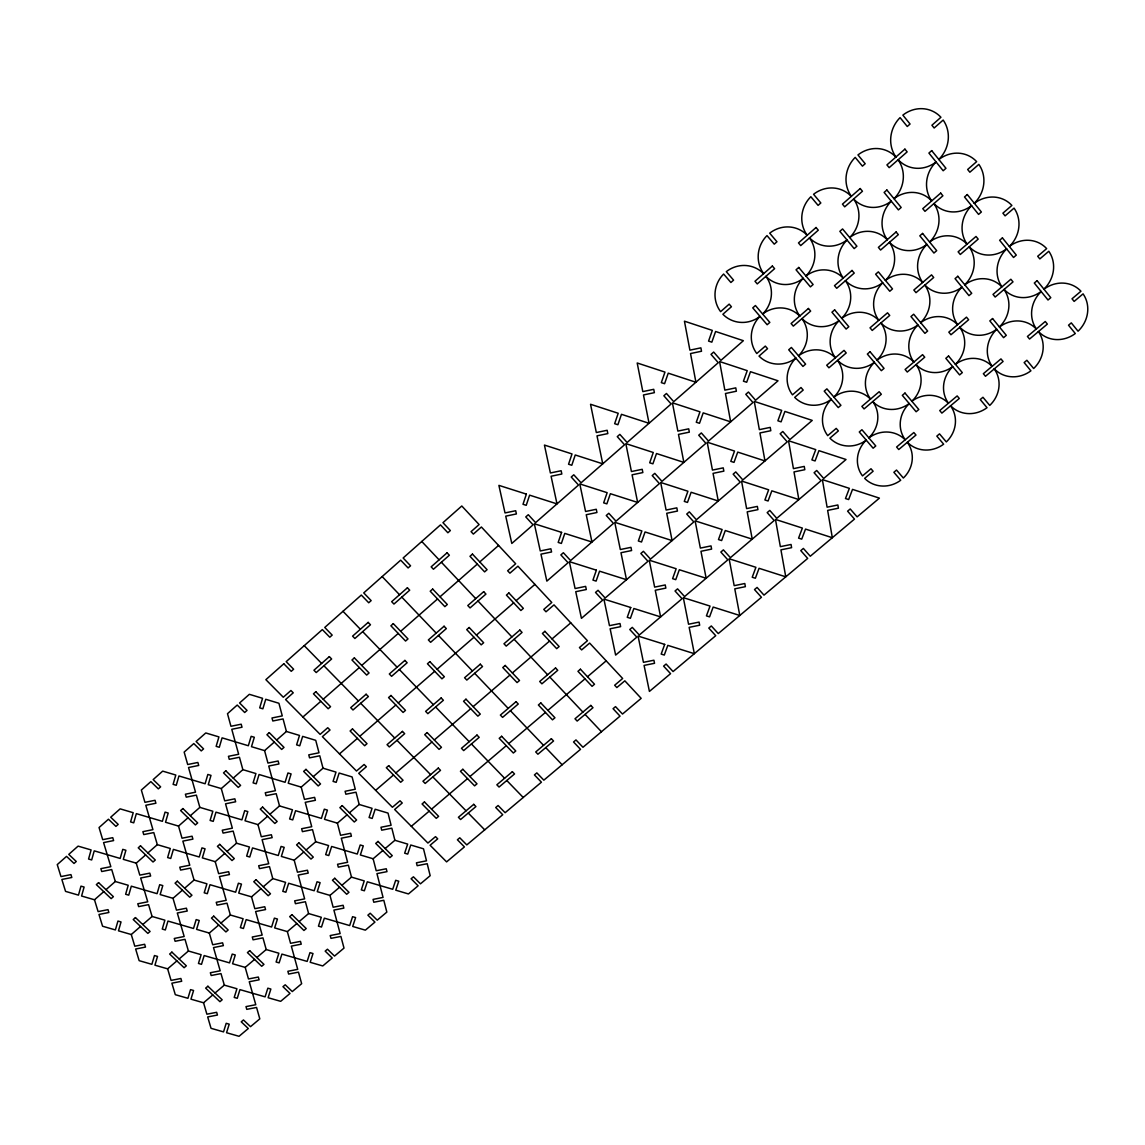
<?xml version="1.0" encoding="UTF-8"?>
<svg xmlns="http://www.w3.org/2000/svg" width="1145" height="1145" viewBox="0 0 1145 1145"><rect width="100%" height="100%" fill="white"/><g stroke="black" fill="none" stroke-linecap="round" stroke-linejoin="round"><path stroke-width="1.5" d="M218.695 925.017L209.32 933.06L196.582 929.368L199.244 920.494L196.181 919.592L193.505 928.481L167.957 921.067L165.338 929.955L162.261 929.053L164.88 920.179L152.085 916.472L148.578 904.65L138.645 906.611L137.786 903.763L147.734 901.802L140.663 878L150.639 876.025L149.795 873.148L139.804 875.124L136.255 863.144L123.302 859.351L125.893 850.263L122.773 849.347L120.182 858.449L94.233 850.849L91.686 859.938L88.566 859.036L91.099 849.933L78.089 846.126L68.772 854.385L76.257 861.484L74.024 863.459L66.539 856.374L57.25 864.604L60.971 876.583L70.933 874.608L71.82 877.485L61.859 879.46L65.551 891.382L78.475 895.132L80.98 886.144L84.1 887.046L81.581 896.034L94.491 899.77L103.766 891.64M105.998 889.679L115.301 881.507L128.211 885.271L125.635 894.259L128.741 895.161L131.317 886.173L157.065 893.672L159.699 884.684L162.79 885.586L160.157 894.574L173.009 898.31L182.384 890.18M136.255 863.144L145.644 854.914M147.905 852.925L157.323 844.666L170.276 848.474L167.628 857.562L170.734 858.478L173.396 849.39L199.244 856.99L201.949 847.887L205.055 848.803L202.35 857.891L215.231 861.684L224.721 853.454M115.301 881.507L111.709 869.556L101.719 871.531L100.846 868.654L110.836 866.665L103.58 842.591L113.613 840.587L112.74 837.668L102.707 839.671L99.057 827.549L108.446 819.219L115.917 826.389L118.193 824.386L110.707 817.215L120.139 808.857L133.206 812.707L130.587 821.91L133.722 822.84L136.341 813.637L162.39 821.323L165.066 812.12L168.2 813.05L165.524 822.253L178.52 826.089L188.023 817.759M190.313 815.741L199.845 807.382L212.841 811.247L210.108 820.45L213.228 821.366L215.976 812.163L241.91 819.863L244.701 810.66L247.821 811.576L245.03 820.779L257.969 824.615L267.572 816.285M157.323 844.666L153.788 832.572L143.74 834.576L142.882 831.656L152.929 829.653L145.801 805.264L155.906 803.246L155.047 800.298L144.943 802.33L141.35 790.05L150.868 781.62L158.325 788.876L160.629 786.858L153.158 779.588L162.69 771.129L175.8 775.036L173.11 784.354L176.258 785.284L178.949 775.966L205.112 783.767L207.846 774.449L210.995 775.38L208.247 784.697L221.286 788.576L230.904 780.146M233.222 778.113L242.869 769.655L255.922 773.562L253.102 782.879L256.237 783.81L259.056 774.507L285.091 782.293L287.953 772.975L291.088 773.92L288.211 783.223L301.207 787.116L310.925 778.686M199.845 807.382L196.367 795.131L186.249 797.163L185.404 794.215L195.523 792.183L188.539 767.508L198.715 765.461L197.87 762.47L187.694 764.516L184.159 752.093L193.791 743.563L201.248 750.92L203.567 748.873L196.11 741.516L205.771 732.957L218.924 736.908L216.147 746.34L219.296 747.284L222.087 737.852L248.336 745.738L251.156 736.321L254.319 737.265L251.485 746.697L264.581 750.619L274.299 742.089M276.646 740.042L286.407 731.483L299.503 735.433L296.612 744.865L299.747 745.81L302.652 736.378L315.734 740.328L318.997 752.795L308.764 754.856L309.551 757.847L319.77 755.786L323.019 768.195L336 772.102L333.066 781.405L336.186 782.35L339.135 773.032L352.102 776.925L355.265 789.249L345.089 791.281L345.862 794.229L356.023 792.197L359.172 804.463L372.053 808.313L369.091 817.516L372.182 818.446L375.159 809.243L388.026 813.093L391.089 825.259L380.97 827.262L381.714 830.182L391.833 828.178L394.896 840.287L407.677 844.094L404.657 853.182L407.734 854.098L410.754 845.01L423.507 848.803L426.498 860.825L416.422 862.815L417.152 865.692L427.214 863.716L430.176 875.682L420.458 883.84L413.431 876.812L411.098 878.787L418.125 885.801L408.45 893.944L395.769 890.195L398.746 881.221L395.683 880.305L392.706 889.293L367.302 881.793L364.368 890.781L361.305 889.88L364.239 880.891L351.501 877.127L341.883 885.3M302.91 717.013L320.829 701.298M323.205 699.223L359.33 667.549M361.72 665.431L398.231 633.428M400.664 631.296L437.562 598.949M440.009 596.803L477.293 564.099M479.784 561.923L498.576 545.435M94.491 899.77L98.098 911.606L108.016 909.645L108.875 912.493L98.971 914.454L102.578 926.233L115.387 929.926L117.949 921.052L121.026 921.94L118.479 930.828L131.274 934.52L140.549 926.477M142.781 924.53L152.085 916.472M184.646 888.219L194.063 880.047L206.916 883.811L204.211 892.799L207.302 893.701L210.007 884.713L235.641 892.213L238.389 883.224L241.466 884.126L238.718 893.114L251.514 896.85L260.988 888.72M227.011 851.465L236.543 843.207L249.438 847.014L246.662 856.102L249.753 857.018L252.53 847.93L278.264 855.515L281.083 846.427L284.189 847.343L281.355 856.431L294.193 860.224L303.783 851.994M269.876 814.281L279.523 805.923L292.462 809.773L289.613 818.976L292.719 819.906L295.582 810.703L321.401 818.389L324.307 809.186L327.413 810.116L324.507 819.319L337.389 823.155L347.092 814.825M313.258 776.653L323.019 768.195M339.492 753.897L357.383 738.368M359.759 736.321L395.841 705.019M398.245 702.944L434.699 671.313M437.118 669.21L473.973 637.25M476.42 635.117L513.661 602.828M516.137 600.681L534.901 584.394M131.274 934.52L134.795 946.214L144.656 944.281L145.501 947.087L135.64 949.019L139.146 960.669L151.87 964.319L154.46 955.545L157.523 956.418L154.933 965.192L167.628 968.842L176.888 960.898M179.121 958.98L188.41 951.008L201.119 954.672L198.457 963.446L201.506 964.333L204.168 955.56L229.515 962.873L232.22 954.086L235.269 954.973L232.564 963.746L245.202 967.396L254.562 959.438M220.956 923.085L230.36 915.012L243.098 918.719L240.364 927.607L243.427 928.495L246.175 919.621L271.608 927.021L274.385 918.147L277.448 919.034L274.657 927.908L287.352 931.601L296.827 923.557M263.278 886.76L272.782 878.587L285.577 882.351L282.772 891.34L285.849 892.241L288.654 883.253L314.188 890.753L317.05 881.764L320.113 882.666L317.251 891.654L329.989 895.404L339.564 887.26M306.101 850.005L315.719 841.747L328.572 845.554L325.667 854.642L328.758 855.558L331.649 846.47L357.269 854.055L360.217 844.967L363.294 845.883L360.346 854.971L373.127 858.764L382.831 850.535M349.425 812.821L359.172 804.463M375.632 790.336L393.508 774.993M395.869 772.961L431.908 742.032M434.298 739.971L470.709 708.726M473.128 706.651L509.926 675.078M512.373 672.974L549.557 641.057M552.033 638.939L570.768 622.851M167.628 968.842L171.063 980.406L180.881 978.488L181.697 981.265L171.879 983.183L175.299 994.69L187.923 998.297L190.542 989.624L193.577 990.497L190.957 999.17L203.552 1002.777L212.798 994.919M215.031 993.016L224.32 985.129L236.929 988.75L234.224 997.438L237.258 998.297L239.949 989.624L265.096 996.851L267.844 988.178L270.864 989.051L268.116 997.724L280.668 1001.331L290.014 993.459L282.958 986.689L285.219 984.8L292.276 991.57L301.65 983.684L298.487 972.148L288.626 974.066L287.867 971.289L297.714 969.357L291.331 946.113L301.235 944.181L300.477 941.376L290.558 943.308L287.352 931.601M256.823 957.535L266.212 949.548L278.865 953.227L276.102 962L279.137 962.873L281.913 954.1L307.146 961.414L309.966 952.64L313 953.527L310.18 962.301L322.761 965.951L332.222 957.993L325.18 951.137L327.456 949.219L334.512 956.075L344.001 948.103L340.895 936.424L330.977 938.356L330.218 935.551L340.151 933.604L333.896 910.089L343.858 908.128L343.114 905.28L333.138 907.241L329.989 895.404M299.103 921.625L308.606 913.553L321.301 917.274L318.453 926.148L321.502 927.035L324.35 918.161L349.683 925.575L352.574 916.687L355.623 917.574L352.717 926.462L365.355 930.155L374.93 922.111L367.889 915.17L370.193 913.223L377.235 920.165L386.838 912.107L383.804 900.285L373.8 902.246L373.07 899.397L383.06 897.422L376.948 873.621L386.996 871.646L386.251 868.769L376.204 870.744L373.127 858.764M385.164 848.545L394.896 840.287M411.327 826.318L429.175 811.161M431.55 809.157L467.532 778.586M469.922 776.568L506.29 745.681M508.695 743.635L545.435 712.433M547.882 710.358L585.009 678.828M587.485 676.738L606.192 660.837M304.226 645.665L321.63 663.427M323.92 665.775L358.414 700.969M360.675 703.273L394.739 738.038M396.971 740.314L430.62 774.65M432.824 776.911L466.058 810.817M468.248 813.05L484.707 829.839M342.985 611.301L360.374 629.263M362.664 631.625L397.1 667.206M399.362 669.539L433.382 704.676M435.615 706.995L469.207 741.688M471.425 743.978L504.601 778.256M506.777 780.504L523.222 797.478M382.158 576.579L399.533 594.727M401.809 597.132L436.202 633.099M438.463 635.461L472.427 670.97M474.66 673.303L508.208 708.397M510.412 710.702L543.546 745.338M545.721 747.613L562.138 764.774M421.761 541.47L439.093 559.833M441.383 562.252L475.733 598.62M477.98 601.01L511.901 636.921M514.119 639.268L547.611 674.734M549.815 677.067L582.891 712.09M585.066 714.394L601.44 731.741M173.009 898.31L176.473 910.146L186.406 908.2L187.236 911.034L177.303 912.994L184.173 936.51L174.283 938.456L175.113 941.276L185.003 939.329L188.41 951.008M203.552 1002.777L206.887 1014.198L216.663 1012.309L217.45 1015.043L207.689 1016.946L211.023 1028.31L223.533 1031.888L226.195 1023.301L229.215 1024.174L226.553 1032.733L239.047 1036.297L248.293 1028.525L241.237 1021.841L243.456 1019.966L250.526 1026.664L259.8 1018.864L256.566 1007.457L246.776 1009.36L245.989 1006.612L255.779 1004.709L249.266 981.737L259.099 979.819L258.326 977.043L248.479 978.961L245.202 967.396M178.52 826.089L182.012 838.212L192.074 836.208L192.904 839.128L182.856 841.117L189.784 865.205L179.779 867.194L180.609 870.071L190.614 868.096L194.063 880.047M209.32 933.06L212.698 944.768L222.574 942.822L223.375 945.627L213.5 947.573L220.198 970.817L210.351 972.735L211.167 975.511L220.999 973.593L224.32 985.129M215.231 861.684L218.638 873.664L228.642 871.688L229.444 874.565L219.454 876.54L226.195 900.342L216.233 902.303L217.049 905.151L227.011 903.19L230.36 915.012M221.286 788.576L224.721 800.856L234.84 798.824L235.655 801.772L225.536 803.804L232.349 828.178L222.259 830.197L223.089 833.102L233.165 831.098L236.543 843.207M251.514 896.85L254.82 908.701L264.767 906.74L265.554 909.574L255.607 911.534L262.176 935.064L252.272 936.996L253.059 939.816L262.964 937.869L266.212 949.548M242.869 769.655L239.462 757.26L229.258 759.307L228.442 756.315L238.647 754.269L231.777 729.293L242.024 727.218L241.194 724.198L230.947 726.273L227.497 713.693L237.23 705.048L244.686 712.505L247.034 710.415L239.577 702.973L249.352 694.314L262.563 698.307L259.7 707.853L262.863 708.812L265.74 699.28L278.922 703.273L282.271 715.897L271.995 717.972L272.811 720.992L283.073 718.917L286.407 731.483M257.969 824.615L261.289 836.752L271.365 834.748L272.166 837.653L262.09 839.657L268.717 863.745L258.684 865.734L259.486 868.611L269.504 866.636L272.782 878.587M264.581 750.619L267.93 763.057L278.135 761.01L278.936 763.987L268.746 766.034L275.415 790.708L265.254 792.741L266.055 795.703L276.203 793.671L279.523 805.923M294.193 860.224L297.428 872.204L307.461 870.229L308.234 873.105L298.215 875.081L304.642 898.882L294.666 900.843L295.439 903.706L305.414 901.73L308.606 913.553M301.207 787.116L304.47 799.396L314.617 797.364L315.39 800.312L305.243 802.33L311.726 826.719L301.636 828.722L302.409 831.642L312.513 829.638L315.719 841.747M337.389 823.155L340.552 835.292L350.656 833.288L351.415 836.193L341.31 838.197L347.608 862.285L337.56 864.275L338.319 867.151L348.366 865.176L351.501 877.127M907.284 442.313A27.995 26.492 -36.5 0 1 903.348 478.023L896.521 470.065L893.873 472.284L900.7 480.256A27.995 26.492 -36.5 0 1 864.647 478.381L873.12 471.239L870.987 468.749L862.5 475.905A27.995 26.492 -36.5 0 1 866.221 440.167A28.167 26.836 -39.1 0 1 829.896 438.149L838.383 430.906L836.208 428.387L827.721 435.644A28.167 26.836 -39.1 0 1 831.27 399.433M831.241 399.319A28.353 27.194 -42.6 0 1 794.687 397.387L803.189 390.059L800.999 387.511L792.483 394.853A28.353 27.194 -42.6 0 1 795.861 358.185M835.306 357.827A28.353 27.194 -42.6 0 0 798.523 355.866L805.608 364.124L802.946 366.429L788.719 349.783L791.395 347.465L798.494 355.751A28.553 27.537 -47.4 0 0 801.915 318.639M795.832 358.056A28.553 27.537 -47.4 0 1 759.02 356.095L767.536 348.667L765.318 346.091L756.788 353.519A28.553 27.537 -47.4 0 1 759.979 316.378A28.768 27.866 -53.6 0 1 722.881 314.26L731.426 306.745L729.165 304.126L720.62 311.655A28.768 27.866 -53.6 0 1 723.626 274.027L730.896 282.5L733.573 280.139L726.302 271.651A28.768 27.866 -53.6 0 1 763.6 273.684M799.697 316.034A28.553 27.537 -47.4 0 0 762.642 314.031L755.428 305.529L752.752 307.876L767.15 324.736L769.826 322.403L762.642 314.031A28.768 27.866 -53.6 0 0 765.862 276.317A29.126 27.995 -56.2 0 0 803.232 278.307A28.897 27.666 -50.7 0 0 799.811 315.991M809.443 237.902A29.126 27.995 -56.2 0 1 805.937 275.931M763.729 273.641A29.126 27.995 -56.2 0 1 766.993 235.584L774.249 244.157L776.954 241.767L769.698 233.179A29.126 27.995 -56.2 0 1 807.196 235.24A29.498 28.11 -57.9 0 1 810.846 196.711L818.088 205.384L820.822 202.966L813.58 194.278A29.498 28.11 -57.9 0 1 851.265 196.367M809.558 237.874A29.498 28.11 -57.9 0 0 846.999 239.935L839.843 231.347L842.563 228.943L856.904 246.218L854.17 248.608L847.028 240.049A29.255 27.795 -53.1 0 0 843.307 278.049M895.848 157.051A29.87 28.224 -59 0 0 857.963 154.933L865.191 163.721L862.428 166.154L855.2 157.38A29.87 28.224 -59 0 0 851.393 196.339M898.081 159.785A29.87 28.224 -59 0 1 894.03 198.686A29.613 27.909 -54.9 0 1 931.658 200.89A29.985 28.038 -56.2 0 1 936.052 161.989A30.257 28.353 -59.9 0 1 898.21 159.756M891.268 201.119A29.87 28.224 -59 0 1 853.626 199.03A29.498 28.11 -57.9 0 1 849.733 237.53A29.255 27.795 -53.1 0 1 887.175 239.706M938.828 159.413A30.257 28.353 -59.9 0 0 943.165 120.053L934.148 127.997L931.915 125.234L940.932 117.277A30.257 28.353 -59.9 0 0 902.861 115.13L910.06 124.018L907.269 126.494L900.07 117.62A30.257 28.353 -59.9 0 0 895.962 157.022M845.411 280.711A28.897 27.666 -50.7 0 1 841.718 318.253M839.027 320.586A28.897 27.666 -50.7 0 1 802.03 318.596M805.951 276.059A28.897 27.666 -50.7 0 1 843.192 278.078M889.393 242.368A29.255 27.795 -53.1 0 1 885.428 280.339M845.525 280.682A29.255 27.795 -53.1 0 0 882.709 282.7L875.639 274.227L878.358 271.866L892.499 288.912L889.779 291.259L882.723 282.815A29.026 27.466 -49 0 0 878.83 320.328M933.862 203.595A29.613 27.909 -54.9 0 1 929.625 241.996A29.369 27.58 -51.1 0 1 966.995 244.157M926.877 244.386A29.613 27.909 -54.9 0 1 889.508 242.339M887.289 239.677A29.613 27.909 -54.9 0 1 891.297 201.234M938.843 159.541A29.985 28.038 -56.2 0 1 976.642 161.645L967.654 169.489L969.858 172.222L978.846 164.379A29.985 28.038 -56.2 0 1 974.323 203.223M971.547 205.642A29.985 28.038 -56.2 0 1 933.991 203.567M877.041 360.017A28.682 27.323 -46.3 0 0 880.906 322.962L889.722 315.433L887.532 312.814L870.028 327.842L872.218 330.447L880.906 322.962A29.026 27.466 -49 0 0 917.932 324.908L910.962 316.55L913.681 314.217L927.636 331.034L924.917 333.367L917.961 325.037A28.811 27.122 -45.6 0 0 913.896 362.049L905.108 369.477L907.269 372.039L924.731 357.211L922.569 354.649L913.896 362.049A28.482 26.979 -42.7 0 0 877.056 360.131M874.351 362.321A28.682 27.323 -46.3 0 1 837.61 360.36L846.212 352.946L844.022 350.37L826.719 365.226L828.908 367.803L837.496 360.403A28.353 27.194 -42.6 0 1 833.903 397.043L826.89 388.856L824.228 391.146L838.254 407.577L840.917 405.301L833.918 397.158A28.167 26.836 -39.1 0 1 870.458 399.075L861.884 406.389L864.06 408.922L881.321 394.266L879.16 391.719L870.572 399.047A28.482 26.979 -42.7 0 1 874.379 362.435M835.421 357.798A28.682 27.323 -46.3 0 1 839.056 320.714M841.747 318.367A28.682 27.323 -46.3 0 1 878.716 320.357M920.652 322.575A29.026 27.466 -49 0 0 924.788 285.105L916.014 292.676L913.839 290.043L931.529 274.857L933.705 277.491L924.917 285.076A29.369 27.58 -51.1 0 0 962.015 287.094A29.155 27.251 -47.9 0 0 957.692 324.65L966.466 317.151L968.627 319.756L950.965 334.755L948.819 332.164L957.578 324.679A28.811 27.122 -45.6 0 0 920.68 322.69M885.457 280.453A29.026 27.466 -49 0 1 922.612 282.471M964.763 284.733A29.369 27.58 -51.1 0 0 969.171 246.819L960.297 254.476L958.122 251.828L976.012 236.457L978.188 239.119L969.285 246.79A29.741 27.709 -52.8 0 0 1006.584 248.837M922.727 282.443A29.369 27.58 -51.1 0 1 926.892 244.515M967.11 244.128A29.741 27.709 -52.8 0 1 971.561 205.756M974.352 203.338A29.741 27.709 -52.8 0 1 1011.879 205.427L1002.905 213.17L1005.081 215.861L1014.055 208.118A29.741 27.709 -52.8 0 1 1009.36 246.447A29.498 27.38 -49.7 0 1 1046.644 248.608L1037.699 256.265L1039.832 258.913L1048.791 251.27A29.498 27.38 -49.7 0 1 1043.925 289.112M909.216 403.512A28.482 26.979 -42.7 0 1 872.733 401.594A28.167 26.836 -39.1 0 1 868.84 437.791L861.927 429.719L859.28 431.98L873.12 448.21L875.768 445.963L868.869 437.905A27.995 26.492 -36.5 0 1 905.151 439.809L896.607 447.022L898.739 449.527L915.971 435.043L913.839 432.538L905.266 439.78A28.296 26.636 -39.8 0 1 909.244 403.627M959.725 327.284A28.811 27.122 -45.6 0 1 955.431 364.267M1004.008 289.485A29.155 27.251 -47.9 0 1 999.428 326.897M996.694 329.23A29.155 27.251 -47.9 0 1 959.853 327.241M964.777 284.847A29.155 27.251 -47.9 0 1 1001.861 286.865L993.016 294.422L995.162 297.042L1013.01 281.885L1010.863 279.251L1001.99 286.822A29.498 27.38 -49.7 0 1 1006.598 248.952M1041.163 291.46A29.498 27.38 -49.7 0 1 1004.136 289.456M950.507 405.802A28.296 26.636 -39.8 0 1 946.314 441.927L939.501 433.869L936.825 436.116L943.637 444.174A28.296 26.636 -39.8 0 1 907.398 442.285M994.218 368.905A28.611 26.779 -42.7 0 1 989.738 405.416L982.954 397.272L980.234 399.548L987.033 407.692A28.611 26.779 -42.7 0 1 950.636 405.774M955.445 364.382A28.611 26.779 -42.7 0 1 992.085 366.343L983.355 373.714L985.473 376.276L1003.092 361.476L1000.959 358.9L992.2 366.314A28.94 26.922 -45 0 1 996.708 329.345M1038.4 331.592A28.94 26.922 -45 0 1 1033.649 368.518L1026.879 360.274L1024.145 362.579L1030.915 370.823A28.94 26.922 -45 0 1 994.332 368.876M999.456 327.012A28.94 26.922 -45 0 1 1036.268 329.001L1027.437 336.458L1029.555 339.049L1047.36 324.078L1045.256 321.487L1036.397 328.958A29.283 27.051 -47 0 1 1041.177 291.589M1038.515 331.549A29.283 27.051 -47 0 0 1075.284 333.538L1068.528 325.209L1071.291 322.876L1078.046 331.206A29.283 27.051 -47 0 0 1083.07 293.864L1074.139 301.407L1072.021 298.788L1080.952 291.231A29.283 27.051 -47 0 0 1043.954 289.227M526.371 494.125L523.007 504.287L526.228 505.317L529.605 495.155L557 503.886L551.088 476.248L561.837 474.016L561.15 470.738L550.387 472.971L544.433 445.061L572.013 453.935L568.55 464.226L571.784 465.271L575.248 454.98L602.742 463.825L597.003 435.844L607.823 433.597L607.151 430.277L596.33 432.538L590.534 404.271L618.214 413.273L614.65 423.693L617.899 424.738L621.463 414.318L649.043 423.292L643.476 394.953L654.382 392.663L653.738 389.314L642.817 391.604L637.192 362.979L664.973 372.096L661.323 382.645L664.572 383.704L668.236 373.17L695.917 382.244L690.521 353.547L701.513 351.243L700.883 347.851L689.891 350.155L684.438 321.173L712.319 330.404L708.569 341.095L711.832 342.169L715.596 331.492L743.377 340.695L720.892 360.374L713.664 352.059L711.016 354.377L718.258 362.693L673.718 401.68L666.462 393.479L663.857 395.769L671.113 403.97L627.116 442.485L619.846 434.384L617.269 436.646L624.54 444.747L581.073 482.804L573.788 474.803L571.24 477.036L578.526 485.036L535.588 522.635L528.289 514.72L525.77 516.925L533.069 524.825L511.801 543.46L505.732 516.152L516.395 513.948L515.694 510.727L505.017 512.931L498.891 485.365L526.371 494.125M561.594 532.382L558.188 542.429L561.379 543.446L564.786 533.398L591.965 542.029L586.24 514.72L596.946 512.516L596.273 509.282L585.567 511.486L579.799 483.92L607.151 492.679L603.658 502.855L606.864 503.872L610.371 493.71L637.636 502.44L632.083 474.803L642.86 472.57L642.202 469.307L631.425 471.54L625.828 443.616L653.28 452.49L649.687 462.795L652.908 463.825L656.5 453.534L683.866 462.394L678.484 434.399L689.333 432.152L688.703 428.831L677.854 431.092L672.416 402.825L699.967 411.814L696.274 422.247L699.509 423.292L703.202 412.873L730.667 421.847L725.458 393.508L736.378 391.218L735.777 387.869L724.842 390.144L719.575 361.534L747.227 370.651L743.434 381.199L746.683 382.258L750.476 371.71L778.028 380.798L755.585 400.235L748.444 392.034L745.81 394.324L752.952 402.525L708.497 441.054L701.327 432.939L698.736 435.2L705.892 443.301L661.967 481.358L654.783 473.357L652.221 475.59L659.405 483.591L615.996 521.19L608.811 513.289L606.263 515.493L613.462 523.394L570.582 560.549L563.369 552.734L560.864 554.91L568.077 562.725L546.838 581.13L540.955 554.151L551.575 551.976L550.874 548.784L540.268 550.96L534.329 523.737L561.594 532.382M596.373 570.181L592.938 580.1L596.116 581.102L599.551 571.183L626.501 579.699L620.976 552.72L631.611 550.545L630.967 547.353L620.318 549.528L614.736 522.292L641.873 530.951L638.337 540.998L641.529 542L645.064 531.967L672.101 540.583L666.733 513.275L677.454 511.071L676.824 507.85L666.104 510.055L660.679 482.474L687.916 491.234L684.295 501.41L687.487 502.44L691.122 492.264L718.258 501.009L713.063 473.357L723.855 471.139L723.239 467.861L712.448 470.094L707.195 442.17L734.518 451.058L730.796 461.349L734.002 462.394L737.738 452.103L764.975 460.948L759.937 432.953L770.814 430.706L770.227 427.386L759.35 429.647L754.269 401.38L781.691 410.382L777.884 420.802L781.09 421.847L784.912 411.427L812.249 420.401L789.85 439.608L782.794 431.493L780.16 433.755L787.23 441.856L742.833 479.927L735.763 471.912L733.172 474.144L740.243 482.145L696.389 519.758L689.304 511.844L686.742 514.048L693.827 521.948L650.503 559.118L643.404 551.303L640.856 553.479L647.97 561.279L605.161 598.005L598.033 590.29L595.529 592.437L602.656 600.152L581.445 618.343L575.749 591.693L586.312 589.532L585.639 586.383L575.076 588.544L569.337 561.637L596.373 570.181M630.738 607.508L627.26 617.312L630.408 618.3L633.886 608.496L660.622 616.912L655.269 590.262L665.86 588.101L665.231 584.952L654.639 587.113L649.244 560.191L676.151 568.736L672.602 578.669L675.75 579.671L679.314 569.752L706.15 578.268L700.969 551.289L711.617 549.099L711.016 545.907L700.354 548.097L695.115 520.861L722.123 529.505L718.473 539.553L721.636 540.569L725.3 530.521L752.222 539.152L747.198 511.844L757.947 509.639L757.346 506.405L746.612 508.609L741.545 481.029L768.653 489.802L764.903 499.964L768.08 500.995L771.83 490.833L798.852 499.563L794 471.926L804.821 469.693L804.248 466.416L793.428 468.648L788.533 440.739L815.741 449.613L811.891 459.904L815.083 460.948L818.933 450.658L846.04 459.503L823.684 478.481L816.714 470.481L814.095 472.713L821.065 480.714L776.768 518.313L769.784 510.412L767.179 512.616L774.177 520.517L730.395 557.672L723.397 549.872L720.835 552.047L727.834 559.848L684.581 596.574L677.568 588.859L675.035 591.006L682.062 598.72L639.311 635.003L632.283 627.374L629.779 629.507L636.82 637.121L615.638 655.097L610.128 628.777L620.633 626.644L619.989 623.524L609.469 625.657L603.902 599.078L630.738 607.508M664.687 644.392L661.18 654.081L664.3 655.054L667.807 645.365L694.342 653.681L689.161 627.345L699.681 625.213L699.08 622.093L688.546 624.225L683.322 597.647L710.029 606.077L706.436 615.881L709.571 616.869L713.163 607.065L739.784 615.48L734.775 588.831L745.381 586.669L744.794 583.521L734.174 585.667L729.122 558.76L755.915 567.305L752.236 577.237L755.371 578.239L759.063 568.306L785.771 576.822L780.933 549.843L791.61 547.668L791.052 544.476L780.36 546.652L775.466 519.415L802.359 528.074L798.58 538.121L801.729 539.138L805.522 529.09L832.315 537.721L827.649 510.398L838.412 508.194L837.854 504.974L827.091 507.178L822.382 479.598L849.361 488.357L845.482 498.533L848.645 499.563L852.524 489.387L879.417 498.132L857.104 516.882L850.22 508.967L847.601 511.171L854.485 519.086L810.274 556.241L803.375 548.426L800.784 550.616L807.683 558.417L763.987 595.142L757.074 587.428L754.512 589.575L761.439 597.289L718.258 633.571L711.317 625.957L708.798 628.075L715.725 635.69L673.06 671.557L666.104 664.028L663.613 666.132L670.569 673.661L649.415 691.423L644.077 665.402L654.539 663.298L653.909 660.221L643.447 662.325L638.066 636.062L664.687 644.392M283.803 663.771L265.869 679.672L283.302 697.248L290.93 690.507L293.234 692.825L285.592 699.552L320.128 734.374L327.742 727.719L330.018 730.009L322.389 736.65L356.496 771.043L364.11 764.474L366.357 766.735L358.743 773.304L392.42 807.268L400.034 800.77L402.238 803.003L394.639 809.501L427.915 843.049L435.515 836.637L437.705 838.841L430.105 845.253L446.593 861.884L464.426 846.899L457.413 839.786L459.775 837.796L466.788 844.91L502.727 814.71L495.713 807.526L498.104 805.507L505.117 812.707L541.413 782.192L534.429 774.922L536.848 772.889L543.832 780.16L580.515 749.331L573.545 741.989L575.978 739.928L582.962 747.284L620.032 716.126L613.062 708.698L615.523 706.622L622.494 714.051L641.171 698.35L624.827 680.817L616.84 687.558L614.665 685.24L622.651 678.498L589.632 643.089L581.631 649.916L579.442 647.555L587.442 640.728L554.008 604.875L545.993 611.788L543.775 609.412L551.775 602.485L517.926 566.188L509.897 573.173L507.65 570.768L515.665 563.769L481.387 527.001L473.343 534.085L471.067 531.638L479.097 524.553L461.793 505.99L442.958 522.678L450.357 530.564L447.881 532.754L440.481 524.882L403.14 557.987L410.554 565.787L408.092 567.949L400.678 560.163L363.738 592.91L371.152 600.624L368.733 602.771L361.305 595.056L324.751 627.46L332.179 635.103L329.789 637.221L322.346 629.593L286.178 661.653L293.621 669.21L291.245 671.313L283.803 663.771M329.345 656.629L313.93 670.226L316.22 672.559L331.635 658.976L329.345 656.629M368.175 622.393L352.588 636.133L354.878 638.495L370.465 624.755L368.175 622.393M407.405 587.786L391.662 601.669L393.952 604.059L409.695 590.176L407.405 587.786M447.065 552.806L431.15 566.847L433.44 569.251L449.355 555.225L447.065 552.806M772.36 266.026L754.984 281.269L757.246 283.917L774.607 268.674L772.36 266.026M816.041 227.497L798.48 242.926L800.727 245.588L818.289 230.188L816.041 227.497M860.224 188.539L842.462 204.139L844.695 206.83L862.457 191.258L860.224 188.539M904.908 149.136L886.931 164.909L889.164 167.642L907.141 151.884L904.908 149.136M98.584 882.652L96.352 884.613L111.151 898.639L113.384 896.678L98.584 882.652M140.506 845.826L138.244 847.815L153.029 861.999L155.291 860.024L140.506 845.826M182.914 808.556L180.624 810.56L195.394 824.93L197.684 822.926L182.914 808.556M225.837 770.828L223.518 772.875L238.274 787.416L240.593 785.384L225.837 770.828M269.275 732.657L266.928 734.718L281.67 749.445L284.003 747.399L269.275 732.657M315.834 691.737L313.458 693.827L328.171 708.755L330.547 706.68L315.834 691.737M354.363 657.888L351.973 659.992L366.672 675.078L369.062 672.974L354.363 657.888M393.308 623.653L390.889 625.785L405.559 641.043L407.992 638.924L393.308 623.653M432.667 589.074L430.219 591.221L444.875 606.65L447.323 604.503L432.667 589.074M472.456 554.108L469.98 556.298L484.607 571.885L487.083 569.709L472.456 554.108M798.752 267.443L796.047 269.819L810.417 286.88L813.122 284.518L798.752 267.443M886.888 190.013L884.126 192.432L898.41 209.893L901.172 207.474L886.888 190.013M931.701 150.625L928.91 153.072L943.165 170.748L945.956 168.301L931.701 150.625M366.114 694.242L350.728 707.667L352.989 709.986L368.389 696.561L366.114 694.242M404.886 660.407L389.329 673.99L391.59 676.323L407.148 662.755L404.886 660.407M444.074 626.229L428.359 639.94L430.62 642.302L446.335 628.591L444.074 626.229M483.677 591.679L467.79 605.548L470.051 607.923L485.938 594.069L483.677 591.679M808.427 308.477L791.095 323.534L793.313 326.125L810.646 311.096L808.427 308.477M852.023 270.449L834.49 285.663L836.709 288.297L854.242 273.082L852.023 270.449M896.106 231.977L878.387 247.377L880.591 250.039L898.324 234.653L896.106 231.977M940.689 193.09L922.77 208.662L924.974 211.353L942.893 195.795L940.689 193.09M135.453 917.603L133.221 919.535L147.848 933.39L150.081 931.457L135.453 917.603M177.332 881.192L175.07 883.153L189.684 897.179L191.945 895.218L177.332 881.192M219.711 844.352L217.421 846.341L232.02 860.539L234.296 858.564L219.711 844.352M262.591 807.082L260.273 809.1L274.843 823.47L277.162 821.466L262.591 807.082M305.973 769.368L303.64 771.401L318.195 785.942L320.528 783.924L305.973 769.368M352.488 728.936L350.112 730.997L364.654 745.738L367.015 743.678L352.488 728.936M390.975 695.473L388.57 697.563L403.097 712.462L405.487 710.387L390.975 695.473M429.862 661.667L427.443 663.771L441.941 678.828L444.36 676.738L429.862 661.667M469.178 627.503L466.716 629.621L481.201 644.85L483.648 642.731L469.178 627.503M508.895 592.967L506.419 595.114L520.875 610.514L523.351 608.367L508.895 592.967M834.633 309.88L831.943 312.213L846.112 329.059L848.817 326.726L834.633 309.88M922.584 233.423L919.821 235.813L933.934 253.045L936.682 250.669L922.584 233.423M967.296 194.55L964.505 196.969L978.574 214.401L981.365 211.997L967.296 194.55M402.439 731.397L387.053 744.665L389.3 746.941L404.672 733.673L402.439 731.397M441.154 697.963L425.625 711.374L427.858 713.678L443.387 700.282L441.154 697.963M480.299 664.186L464.584 677.74L466.817 680.073L482.517 666.533L480.299 664.186M519.844 630.065L503.972 643.762L506.204 646.109L522.063 632.426L519.844 630.065M171.893 952.125L169.66 954.043L184.102 967.725L186.334 965.822L171.893 952.125M213.729 916.143L211.467 918.09L225.909 931.93L228.156 929.998L213.729 916.143M256.065 879.732L253.775 881.693L268.188 895.719L270.478 893.758L256.065 879.732M298.888 842.892L296.584 844.881L310.982 859.079L313.286 857.104L298.888 842.892M342.24 805.622L339.893 807.626L354.277 821.995L356.61 819.992L342.24 805.622M388.685 765.662L386.323 767.708L400.678 782.264L403.04 780.232L388.685 765.662M427.128 732.6L424.723 734.661L439.065 749.374L441.455 747.327L427.128 732.6M465.972 699.194L463.553 701.284L477.866 716.155L480.285 714.079L465.972 699.194M505.217 665.445L502.769 667.549L517.068 682.577L519.515 680.488L505.217 665.445M544.891 631.324L542.415 633.457L556.685 648.657L559.146 646.539L544.891 631.324M870.043 351.744L867.352 354.063L881.349 370.679L884.04 368.375L870.043 351.744M957.807 276.274L955.059 278.636L968.971 295.639L971.719 293.277L957.807 276.274M1002.419 237.888L999.642 240.278L1013.525 257.482L1016.302 255.106L1002.419 237.888M438.306 768.08L422.949 781.205L425.167 783.452L440.51 770.342L438.306 768.08M476.978 735.061L461.464 748.315L463.668 750.59L479.183 737.337L476.978 735.061M516.051 701.685L500.379 715.081L502.583 717.371L518.256 704.003L516.051 701.685M555.54 667.964L539.696 681.49L541.9 683.823L557.744 670.297L555.54 667.964M207.889 986.246L205.656 988.135L219.94 1001.675L222.173 999.785L207.889 986.246M249.682 950.679L247.434 952.597L261.69 966.28L263.951 964.376L249.682 950.679M291.975 914.683L289.685 916.63L303.94 930.484L306.216 928.552L291.975 914.683M334.755 878.272L332.451 880.233L346.677 894.259L348.982 892.313L334.755 878.272M378.05 841.432L375.717 843.421L389.915 857.619L392.263 855.63L378.05 841.432M424.451 801.944L422.076 803.962L436.259 818.346L438.621 816.342L424.451 801.944M462.838 769.283L460.447 771.315L474.603 785.856L476.993 783.824L462.838 769.283M501.625 736.278L499.206 738.325L513.346 753.024L515.765 750.977L501.625 736.278M540.812 702.915L538.379 704.991L552.491 719.847L554.939 717.772L540.812 702.915M580.429 669.21L577.953 671.313L592.051 686.327L594.513 684.238L580.429 669.21M904.994 393.078L902.317 395.354L916.129 411.756L918.805 409.495L904.994 393.078M948.547 356.009L945.827 358.328L952.712 366.572A28.811 27.122 -45.6 0 1 916.057 364.625A28.482 26.979 -42.7 0 1 911.892 401.237A28.296 26.636 -39.8 0 1 948.375 403.269L939.744 410.568L941.877 413.102L959.295 398.46L957.163 395.927L948.489 403.24A28.611 26.779 -42.7 0 1 952.74 366.686L959.596 374.916L962.315 372.626L948.547 356.009M992.572 318.553L989.824 320.886L1003.564 337.66L1006.298 335.342L992.572 318.553M1037.084 280.668L1034.307 283.03L1048.004 300.004L1050.781 297.657L1037.084 280.668M473.744 804.334L458.401 817.287L460.591 819.519L475.919 806.567L473.744 804.334M512.359 771.701L496.858 784.797L499.048 787.044L514.534 773.948L512.359 771.701M551.375 738.725L535.717 751.95L537.907 754.226L553.55 741.001L551.375 738.725M590.806 705.406L574.99 718.774L577.166 721.064L592.981 707.71L590.806 705.406"/></g></svg>
